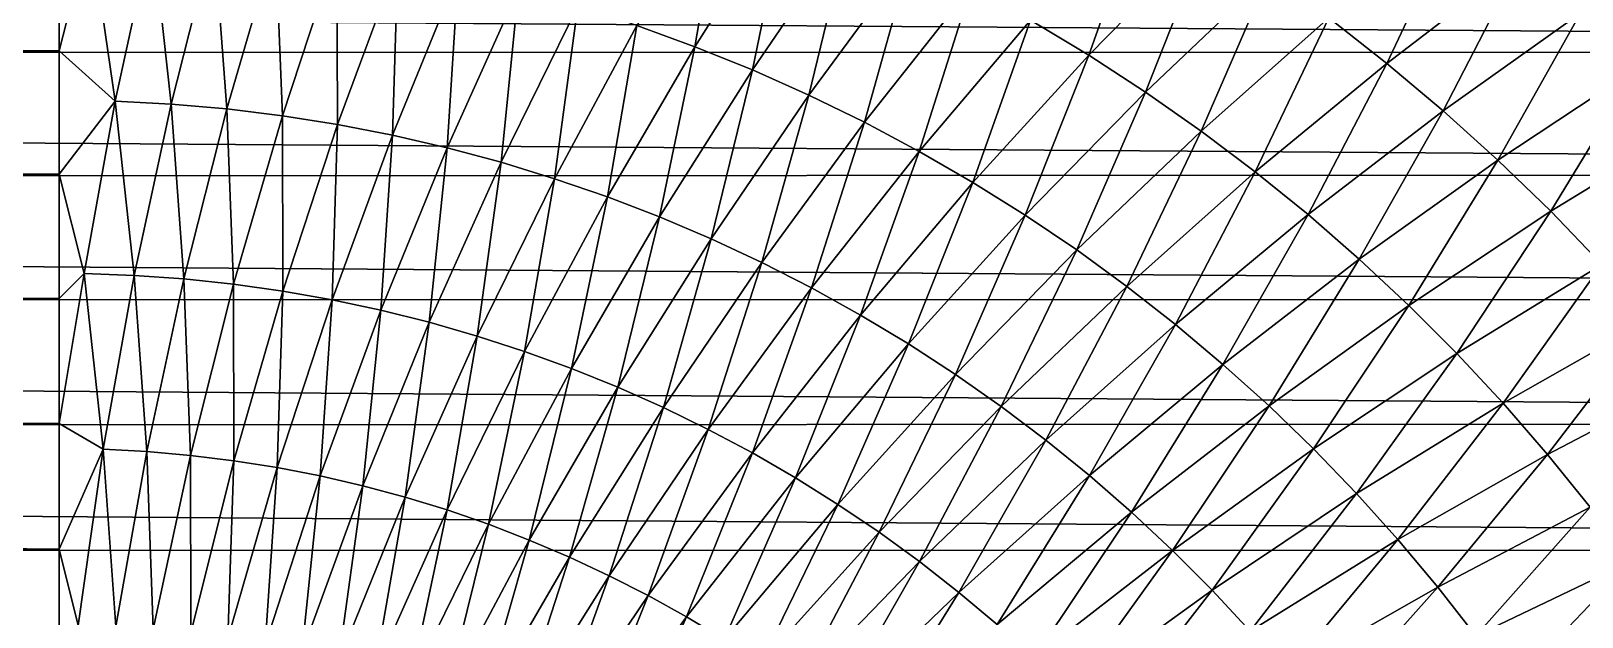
# Model space of a CAD drawing. Header units: millimetres. Extents: x -3250 to 5350, y -3250 to 3250.
# Drawn here: x 4545.6 to 4784.9, y 167.6 to 257.8 of the extents above; entities that cross this region are included whole.
import ezdxf

# ---------------------------------------------------------------- set-up
doc = ezdxf.new("R2010")
doc.units = ezdxf.units.MM
doc.header["$MEASUREMENT"] = 0
doc.layers.add('MESH_3D', color=2, linetype='CONTINUOUS')

msp = doc.modelspace()

# ---------------------------------------------------------------- linework, layer by layer
at = {"layer": 'MESH_3D'}
for points in [[(4639.08, 258.71, 26251.75), (4648.06, 255.44, 26251.75), (4652.5, 281.61, 26241.75)], [(4648.06, 255.44, 26251.75), (4662.26, 277.86, 26241.75), (4652.5, 281.61, 26241.75)], [(4648.06, 255.44, 26251.75), (4656.91, 251.86, 26251.75), (4662.26, 277.86, 26241.75)], [(4656.91, 251.86, 26251.75), (4671.89, 273.78, 26241.75), (4662.26, 277.86, 26241.75)], [(4699.84, 259.54, 26241.75), (4708.81, 254.15, 26241.75), (4717.59, 278.91, 26230.84)], [(4708.81, 254.15, 26241.75), (4727.22, 272.89, 26230.84), (4717.59, 278.91, 26230.84)], [(4745.82, 259.87, 26230.84), (4754.77, 252.87, 26230.84), (4765.91, 276.35, 26219.04)], [(4754.77, 252.87, 26230.84), (4775.42, 268.65, 26219.04), (4765.91, 276.35, 26219.04)], [(2664.23, 272.54, 847.13), (5213.89, 273.62, 5647.31), (5219.7, 254.79, 5644.22)], [(3239.75, 257.98, 26257.26), (4550, 254.79, 26258.34), (4550, 273.62, 26251.75)], [(4554.78, 273.57, 26251.75), (4550, 273.62, 26251.75), (4550, 254.79, 26258.34)], [(4558.63, 247.06, 26260.85), (4554.78, 273.57, 26251.75), (4550, 254.79, 26258.34)], [(4558.63, 247.06, 26260.85), (4564.32, 273.24, 26251.75), (4554.78, 273.57, 26251.75)], [(4558.63, 247.06, 26260.85), (4567.24, 246.61, 26260.85), (4564.32, 273.24, 26251.75)], [(4567.24, 246.61, 26260.85), (4573.85, 272.57, 26251.75), (4564.32, 273.24, 26251.75)], [(4656.91, 251.86, 26251.75), (4665.64, 247.98, 26251.75), (4671.89, 273.78, 26241.75)], [(4665.64, 247.98, 26251.75), (4681.37, 269.36, 26241.75), (4671.89, 273.78, 26241.75)], [(4708.81, 254.15, 26241.75), (4717.58, 248.45, 26241.75), (4727.22, 272.89, 26230.84)], [(4717.58, 248.45, 26241.75), (4736.64, 266.54, 26230.84), (4727.22, 272.89, 26230.84)], [(4784.66, 260.62, 26219.04), (4793.61, 252.27, 26219.04), (4806.14, 274.68, 26206.36)], [(2670, 253.78, 844.06), (2664.23, 272.54, 847.13), (5219.7, 254.79, 5644.22)], [(4567.24, 246.61, 26260.85), (4575.84, 245.86, 26260.85), (4573.85, 272.57, 26251.75)], [(4575.84, 245.86, 26260.85), (4583.35, 271.58, 26251.75), (4573.85, 272.57, 26251.75)], [(4575.84, 245.86, 26260.85), (4584.41, 244.81, 26260.85), (4583.35, 271.58, 26251.75)], [(4584.41, 244.81, 26260.85), (4592.8, 270.25, 26251.75), (4583.35, 271.58, 26251.75)], [(4584.41, 244.81, 26260.85), (4592.93, 243.46, 26260.85), (4592.8, 270.25, 26251.75)], [(4592.93, 243.46, 26260.85), (4602.21, 268.59, 26251.75), (4592.8, 270.25, 26251.75)], [(4592.93, 243.46, 26260.85), (4601.4, 241.81, 26260.85), (4602.21, 268.59, 26251.75)], [(4601.4, 241.81, 26260.85), (4611.55, 266.6, 26251.75), (4602.21, 268.59, 26251.75)], [(4665.64, 247.98, 26251.75), (4674.22, 243.79, 26251.75), (4681.37, 269.36, 26241.75)], [(4674.22, 243.79, 26251.75), (4690.69, 264.61, 26241.75), (4681.37, 269.36, 26241.75)], [(4754.77, 252.87, 26230.84), (4763.47, 245.57, 26230.84), (4775.42, 268.65, 26219.04)], [(4763.47, 245.57, 26230.84), (4784.66, 260.62, 26219.04), (4775.42, 268.65, 26219.04)], [(4601.4, 241.81, 26260.85), (4609.81, 239.87, 26260.85), (4611.55, 266.6, 26251.75)], [(4609.81, 239.87, 26260.85), (4620.82, 264.29, 26251.75), (4611.55, 266.6, 26251.75)], [(4717.58, 248.45, 26241.75), (4726.15, 242.45, 26241.75), (4736.64, 266.54, 26230.84)], [(4726.15, 242.45, 26241.75), (4745.82, 259.87, 26230.84), (4736.64, 266.54, 26230.84)], [(4609.81, 239.87, 26260.85), (4618.14, 237.64, 26260.85), (4620.82, 264.29, 26251.75)], [(4618.14, 237.64, 26260.85), (4630, 261.66, 26251.75), (4620.82, 264.29, 26251.75)], [(4674.22, 243.79, 26251.75), (4682.65, 239.31, 26251.75), (4690.69, 264.61, 26241.75)], [(4682.65, 239.31, 26251.75), (4699.84, 259.54, 26241.75), (4690.69, 264.61, 26241.75)], [(4618.14, 237.64, 26260.85), (4626.39, 235.11, 26260.85), (4630, 261.66, 26251.75)], [(4626.39, 235.11, 26260.85), (4639.08, 258.71, 26251.75), (4630, 261.66, 26251.75)], [(4626.39, 235.11, 26260.85), (4634.55, 232.3, 26260.85), (4639.08, 258.71, 26251.75)], [(4634.55, 232.3, 26260.85), (4648.06, 255.44, 26251.75), (4639.08, 258.71, 26251.75)], [(4682.65, 239.31, 26251.75), (4690.92, 234.53, 26251.75), (4699.84, 259.54, 26241.75)], [(4690.92, 234.53, 26251.75), (4708.81, 254.15, 26241.75), (4699.84, 259.54, 26241.75)], [(4726.15, 242.45, 26241.75), (4734.5, 236.16, 26241.75), (4745.82, 259.87, 26230.84)], [(4734.5, 236.16, 26241.75), (4754.77, 252.87, 26230.84), (4745.82, 259.87, 26230.84)], [(4763.47, 245.57, 26230.84), (4771.91, 237.97, 26230.84), (4784.66, 260.62, 26219.04)], [(4771.91, 237.97, 26230.84), (4793.61, 252.27, 26219.04), (4784.66, 260.62, 26219.04)], [(3239.75, 257.98, 26257.26), (3241.01, 241.57, 26262.65), (4550, 254.79, 26258.34)], [(2670, 253.78, 844.06), (5219.7, 254.79, 5644.22), (5225.11, 235.8, 5641.35)], [(2675.36, 234.87, 841.22), (2670, 253.78, 844.06), (5225.11, 235.8, 5641.35)], [(3241.01, 241.57, 26262.65), (4550, 235.8, 26264.46), (4550, 254.79, 26258.34)], [(4558.63, 247.06, 26260.85), (4550, 254.79, 26258.34), (4550, 235.8, 26264.46)], [(4634.55, 232.3, 26260.85), (4642.61, 229.21, 26260.85), (4648.06, 255.44, 26251.75)], [(4642.61, 229.21, 26260.85), (4656.91, 251.86, 26251.75), (4648.06, 255.44, 26251.75)], [(4690.92, 234.53, 26251.75), (4699.02, 229.47, 26251.75), (4708.81, 254.15, 26241.75)], [(4699.02, 229.47, 26251.75), (4717.58, 248.45, 26241.75), (4708.81, 254.15, 26241.75)], [(4642.61, 229.21, 26260.85), (4650.55, 225.84, 26260.85), (4656.91, 251.86, 26251.75)], [(4650.55, 225.84, 26260.85), (4665.64, 247.98, 26251.75), (4656.91, 251.86, 26251.75)], [(4734.5, 236.16, 26241.75), (4742.63, 229.57, 26241.75), (4754.77, 252.87, 26230.84)], [(4742.63, 229.57, 26241.75), (4763.47, 245.57, 26230.84), (4754.77, 252.87, 26230.84)], [(4771.91, 237.97, 26230.84), (4780.08, 230.08, 26230.84), (4793.61, 252.27, 26219.04)], [(4780.08, 230.08, 26230.84), (4802.27, 243.61, 26219.04), (4793.61, 252.27, 26219.04)], [(4553.85, 220.48, 26269.01), (4558.63, 247.06, 26260.85), (4550, 235.8, 26264.46)], [(4553.85, 220.48, 26269.01), (4561.54, 220.21, 26269.01), (4558.63, 247.06, 26260.85)], [(4561.54, 220.21, 26269.01), (4567.24, 246.61, 26260.85), (4558.63, 247.06, 26260.85)], [(4561.54, 220.21, 26269.01), (4569.22, 219.67, 26269.01), (4567.24, 246.61, 26260.85)], [(4569.22, 219.67, 26269.01), (4575.84, 245.86, 26260.85), (4567.24, 246.61, 26260.85)], [(4650.55, 225.84, 26260.85), (4658.37, 222.19, 26260.85), (4665.64, 247.98, 26251.75)], [(4658.37, 222.19, 26260.85), (4674.22, 243.79, 26251.75), (4665.64, 247.98, 26251.75)], [(4699.02, 229.47, 26251.75), (4706.94, 224.13, 26251.75), (4717.58, 248.45, 26241.75)], [(4706.94, 224.13, 26251.75), (4726.15, 242.45, 26241.75), (4717.58, 248.45, 26241.75)], [(4569.22, 219.67, 26269.01), (4576.87, 218.87, 26269.01), (4575.84, 245.86, 26260.85)], [(4576.87, 218.87, 26269.01), (4584.41, 244.81, 26260.85), (4575.84, 245.86, 26260.85)], [(4576.87, 218.87, 26269.01), (4584.5, 217.8, 26269.01), (4584.41, 244.81, 26260.85)], [(4584.5, 217.8, 26269.01), (4592.93, 243.46, 26260.85), (4584.41, 244.81, 26260.85)], [(4742.63, 229.57, 26241.75), (4750.53, 222.71, 26241.75), (4763.47, 245.57, 26230.84)], [(4750.53, 222.71, 26241.75), (4771.91, 237.97, 26230.84), (4763.47, 245.57, 26230.84)], [(4584.5, 217.8, 26269.01), (4592.08, 216.46, 26269.01), (4592.93, 243.46, 26260.85)], [(4592.08, 216.46, 26269.01), (4601.4, 241.81, 26260.85), (4592.93, 243.46, 26260.85)], [(4592.08, 216.46, 26269.01), (4599.6, 214.86, 26269.01), (4601.4, 241.81, 26260.85)], [(4599.6, 214.86, 26269.01), (4609.81, 239.87, 26260.85), (4601.4, 241.81, 26260.85)], [(4658.37, 222.19, 26260.85), (4666.06, 218.28, 26260.85), (4674.22, 243.79, 26251.75)], [(4666.06, 218.28, 26260.85), (4682.65, 239.31, 26251.75), (4674.22, 243.79, 26251.75)], [(4706.94, 224.13, 26251.75), (4714.67, 218.52, 26251.75), (4726.15, 242.45, 26241.75)], [(4714.67, 218.52, 26251.75), (4734.5, 236.16, 26241.75), (4726.15, 242.45, 26241.75)], [(4780.08, 230.08, 26230.84), (4787.97, 221.91, 26230.84), (4802.27, 243.61, 26219.04)], [(3241.01, 241.57, 26262.65), (3242.2, 225.02, 26267.7), (4550, 235.8, 26264.46)], [(4599.6, 214.86, 26269.01), (4607.07, 213, 26269.01), (4609.81, 239.87, 26260.85)], [(4607.07, 213, 26269.01), (4618.14, 237.64, 26260.85), (4609.81, 239.87, 26260.85)], [(4666.06, 218.28, 26260.85), (4673.61, 214.09, 26260.85), (4682.65, 239.31, 26251.75)], [(4673.61, 214.09, 26260.85), (4690.92, 234.53, 26251.75), (4682.65, 239.31, 26251.75)], [(4607.07, 213, 26269.01), (4614.47, 210.87, 26269.01), (4618.14, 237.64, 26260.85)], [(4614.47, 210.87, 26269.01), (4626.39, 235.11, 26260.85), (4618.14, 237.64, 26260.85)], [(4750.53, 222.71, 26241.75), (4758.18, 215.58, 26241.75), (4771.91, 237.97, 26230.84)], [(4758.18, 215.58, 26241.75), (4780.08, 230.08, 26230.84), (4771.91, 237.97, 26230.84)], [(2675.36, 234.87, 841.22), (5225.11, 235.8, 5641.35), (5230.09, 216.67, 5638.7)], [(2680.3, 215.81, 838.59), (2675.36, 234.87, 841.22), (5230.09, 216.67, 5638.7)], [(3242.2, 225.02, 26267.7), (4550, 216.67, 26270.1), (4550, 235.8, 26264.46)], [(4553.85, 220.48, 26269.01), (4550, 235.8, 26264.46), (4550, 216.67, 26270.1)], [(4614.47, 210.87, 26269.01), (4621.79, 208.5, 26269.01), (4626.39, 235.11, 26260.85)], [(4621.79, 208.5, 26269.01), (4634.55, 232.3, 26260.85), (4626.39, 235.11, 26260.85)], [(4673.61, 214.09, 26260.85), (4681, 209.65, 26260.85), (4690.92, 234.53, 26251.75)], [(4681, 209.65, 26260.85), (4699.02, 229.47, 26251.75), (4690.92, 234.53, 26251.75)], [(4714.67, 218.52, 26251.75), (4722.19, 212.64, 26251.75), (4734.5, 236.16, 26241.75)], [(4722.19, 212.64, 26251.75), (4742.63, 229.57, 26241.75), (4734.5, 236.16, 26241.75)], [(4621.79, 208.5, 26269.01), (4629.02, 205.86, 26269.01), (4634.55, 232.3, 26260.85)], [(4629.02, 205.86, 26269.01), (4642.61, 229.21, 26260.85), (4634.55, 232.3, 26260.85)], [(4758.18, 215.58, 26241.75), (4765.58, 208.18, 26241.75), (4780.08, 230.08, 26230.84)], [(4765.58, 208.18, 26241.75), (4787.97, 221.91, 26230.84), (4780.08, 230.08, 26230.84)], [(4629.02, 205.86, 26269.01), (4636.16, 202.98, 26269.01), (4642.61, 229.21, 26260.85)], [(4636.16, 202.98, 26269.01), (4650.55, 225.84, 26260.85), (4642.61, 229.21, 26260.85)], [(4681, 209.65, 26260.85), (4688.24, 204.95, 26260.85), (4699.02, 229.47, 26251.75)], [(4688.24, 204.95, 26260.85), (4706.94, 224.13, 26251.75), (4699.02, 229.47, 26251.75)], [(4722.19, 212.64, 26251.75), (4729.51, 206.5, 26251.75), (4742.63, 229.57, 26241.75)], [(4729.51, 206.5, 26251.75), (4750.53, 222.71, 26241.75), (4742.63, 229.57, 26241.75)], [(3242.2, 225.02, 26267.7), (3243.32, 208.33, 26272.4), (4550, 216.67, 26270.1)], [(4636.16, 202.98, 26269.01), (4643.19, 199.85, 26269.01), (4650.55, 225.84, 26260.85)], [(4643.19, 199.85, 26269.01), (4658.37, 222.19, 26260.85), (4650.55, 225.84, 26260.85)], [(4688.24, 204.95, 26260.85), (4695.31, 200, 26260.85), (4706.94, 224.13, 26251.75)], [(4695.31, 200, 26260.85), (4714.67, 218.52, 26251.75), (4706.94, 224.13, 26251.75)], [(4729.51, 206.5, 26251.75), (4736.61, 200.11, 26251.75), (4750.53, 222.71, 26241.75)], [(4736.61, 200.11, 26251.75), (4758.18, 215.58, 26241.75), (4750.53, 222.71, 26241.75)], [(4553.85, 220.48, 26269.01), (4550, 216.67, 26270.1), (4550, 197.41, 26275.26)], [(4556.75, 193.42, 26276.24), (4553.85, 220.48, 26269.01), (4550, 197.41, 26275.26)], [(4556.75, 193.42, 26276.24), (4561.54, 220.21, 26269.01), (4553.85, 220.48, 26269.01)], [(4556.75, 193.42, 26276.24), (4563.5, 193.07, 26276.24), (4561.54, 220.21, 26269.01)], [(4563.5, 193.07, 26276.24), (4569.22, 219.67, 26269.01), (4561.54, 220.21, 26269.01)], [(4643.19, 199.85, 26269.01), (4650.11, 196.48, 26269.01), (4658.37, 222.19, 26260.85)], [(4650.11, 196.48, 26269.01), (4666.06, 218.28, 26260.85), (4658.37, 222.19, 26260.85)], [(4765.58, 208.18, 26241.75), (4772.71, 200.53, 26241.75), (4787.97, 221.91, 26230.84)], [(4772.71, 200.53, 26241.75), (4795.57, 213.47, 26230.84), (4787.97, 221.91, 26230.84)], [(4563.5, 193.07, 26276.24), (4570.23, 192.48, 26276.24), (4569.22, 219.67, 26269.01)], [(4570.23, 192.48, 26276.24), (4576.87, 218.87, 26269.01), (4569.22, 219.67, 26269.01)], [(4570.23, 192.48, 26276.24), (4576.94, 191.65, 26276.24), (4576.87, 218.87, 26269.01)], [(4576.94, 191.65, 26276.24), (4584.5, 217.8, 26269.01), (4576.87, 218.87, 26269.01)], [(4576.94, 191.65, 26276.24), (4583.61, 190.6, 26276.24), (4584.5, 217.8, 26269.01)], [(4583.61, 190.6, 26276.24), (4592.08, 216.46, 26269.01), (4584.5, 217.8, 26269.01)], [(4650.11, 196.48, 26269.01), (4656.91, 192.86, 26269.01), (4666.06, 218.28, 26260.85)], [(4656.91, 192.86, 26269.01), (4673.61, 214.09, 26260.85), (4666.06, 218.28, 26260.85)], [(4695.31, 200, 26260.85), (4702.2, 194.81, 26260.85), (4714.67, 218.52, 26251.75)], [(4702.2, 194.81, 26260.85), (4722.19, 212.64, 26251.75), (4714.67, 218.52, 26251.75)], [(2680.3, 215.81, 838.59), (5230.09, 216.67, 5638.7), (5234.65, 197.41, 5636.28)], [(2684.82, 196.62, 836.19), (2680.3, 215.81, 838.59), (5234.65, 197.41, 5636.28)], [(3243.32, 208.33, 26272.4), (4550, 197.41, 26275.26), (4550, 216.67, 26270.1)], [(4583.61, 190.6, 26276.24), (4590.24, 189.31, 26276.24), (4592.08, 216.46, 26269.01)], [(4590.24, 189.31, 26276.24), (4599.6, 214.86, 26269.01), (4592.08, 216.46, 26269.01)], [(4736.61, 200.11, 26251.75), (4743.48, 193.48, 26251.75), (4758.18, 215.58, 26241.75)], [(4743.48, 193.48, 26251.75), (4765.58, 208.18, 26241.75), (4758.18, 215.58, 26241.75)], [(4590.24, 189.31, 26276.24), (4596.82, 187.79, 26276.24), (4599.6, 214.86, 26269.01)], [(4596.82, 187.79, 26276.24), (4607.07, 213, 26269.01), (4599.6, 214.86, 26269.01)], [(4596.82, 187.79, 26276.24), (4603.35, 186.04, 26276.24), (4607.07, 213, 26269.01)], [(4603.35, 186.04, 26276.24), (4614.47, 210.87, 26269.01), (4607.07, 213, 26269.01)], [(4656.91, 192.86, 26269.01), (4663.57, 189.01, 26269.01), (4673.61, 214.09, 26260.85)], [(4663.57, 189.01, 26269.01), (4681, 209.65, 26260.85), (4673.61, 214.09, 26260.85)], [(4772.71, 200.53, 26241.75), (4779.57, 192.63, 26241.75), (4795.57, 213.47, 26230.84)], [(4779.57, 192.63, 26241.75), (4802.87, 204.77, 26230.84), (4795.57, 213.47, 26230.84)], [(4603.35, 186.04, 26276.24), (4609.81, 184.07, 26276.24), (4614.47, 210.87, 26269.01)], [(4609.81, 184.07, 26276.24), (4621.79, 208.5, 26269.01), (4614.47, 210.87, 26269.01)], [(4702.2, 194.81, 26260.85), (4708.91, 189.38, 26260.85), (4722.19, 212.64, 26251.75)], [(4708.91, 189.38, 26260.85), (4729.51, 206.5, 26251.75), (4722.19, 212.64, 26251.75)], [(3243.32, 208.33, 26272.4), (3244.35, 191.51, 26276.74), (4550, 197.41, 26275.26)], [(4609.81, 184.07, 26276.24), (4616.19, 181.87, 26276.24), (4621.79, 208.5, 26269.01)], [(4616.19, 181.87, 26276.24), (4629.02, 205.86, 26269.01), (4621.79, 208.5, 26269.01)], [(4663.57, 189.01, 26269.01), (4670.1, 184.94, 26269.01), (4681, 209.65, 26260.85)], [(4670.1, 184.94, 26269.01), (4688.24, 204.95, 26260.85), (4681, 209.65, 26260.85)], [(4743.48, 193.48, 26251.75), (4750.11, 186.61, 26251.75), (4765.58, 208.18, 26241.75)], [(4750.11, 186.61, 26251.75), (4772.71, 200.53, 26241.75), (4765.58, 208.18, 26241.75)], [(4616.19, 181.87, 26276.24), (4622.5, 179.44, 26276.24), (4629.02, 205.86, 26269.01)], [(4622.5, 179.44, 26276.24), (4636.16, 202.98, 26269.01), (4629.02, 205.86, 26269.01)], [(4708.91, 189.38, 26260.85), (4715.42, 183.72, 26260.85), (4729.51, 206.5, 26251.75)], [(4715.42, 183.72, 26260.85), (4736.61, 200.11, 26251.75), (4729.51, 206.5, 26251.75)], [(4670.1, 184.94, 26269.01), (4676.48, 180.63, 26269.01), (4688.24, 204.95, 26260.85)], [(4676.48, 180.63, 26269.01), (4695.31, 200, 26260.85), (4688.24, 204.95, 26260.85)], [(4779.57, 192.63, 26241.75), (4786.16, 184.5, 26241.75), (4802.87, 204.77, 26230.84)], [(4622.5, 179.44, 26276.24), (4628.72, 176.81, 26276.24), (4636.16, 202.98, 26269.01)], [(4628.72, 176.81, 26276.24), (4643.19, 199.85, 26269.01), (4636.16, 202.98, 26269.01)], [(4628.72, 176.81, 26276.24), (4634.84, 173.95, 26276.24), (4643.19, 199.85, 26269.01)], [(4634.84, 173.95, 26276.24), (4650.11, 196.48, 26269.01), (4643.19, 199.85, 26269.01)], [(4676.48, 180.63, 26269.01), (4682.71, 176.11, 26269.01), (4695.31, 200, 26260.85)], [(4682.71, 176.11, 26269.01), (4702.2, 194.81, 26260.85), (4695.31, 200, 26260.85)], [(4715.42, 183.72, 26260.85), (4721.73, 177.83, 26260.85), (4736.61, 200.11, 26251.75)], [(4721.73, 177.83, 26260.85), (4743.48, 193.48, 26251.75), (4736.61, 200.11, 26251.75)], [(4750.11, 186.61, 26251.75), (4756.5, 179.51, 26251.75), (4772.71, 200.53, 26241.75)], [(4756.5, 179.51, 26251.75), (4779.57, 192.63, 26241.75), (4772.71, 200.53, 26241.75)], [(2684.82, 196.62, 836.19), (5234.65, 197.41, 5636.28), (5238.78, 178.02, 5634.09)], [(2688.92, 177.3, 834.01), (2684.82, 196.62, 836.19), (5238.78, 178.02, 5634.09)], [(3244.35, 191.51, 26276.74), (4550, 178.02, 26279.94), (4550, 197.41, 26275.26)], [(4556.75, 193.42, 26276.24), (4550, 197.41, 26275.26), (4550, 178.02, 26279.94)], [(4634.84, 173.95, 26276.24), (4640.86, 170.88, 26276.24), (4650.11, 196.48, 26269.01)], [(4640.86, 170.88, 26276.24), (4656.91, 192.86, 26269.01), (4650.11, 196.48, 26269.01)], [(4682.71, 176.11, 26269.01), (4688.77, 171.37, 26269.01), (4702.2, 194.81, 26260.85)], [(4688.77, 171.37, 26269.01), (4708.91, 189.38, 26260.85), (4702.2, 194.81, 26260.85)], [(3244.35, 191.51, 26276.74), (3245.31, 174.56, 26280.72), (4550, 178.02, 26279.94)], [(4552.9, 166.3, 26282.52), (4556.75, 193.42, 26276.24), (4550, 178.02, 26279.94)], [(4552.9, 166.3, 26282.52), (4558.71, 166.1, 26282.52), (4556.75, 193.42, 26276.24)], [(4558.71, 166.1, 26282.52), (4563.5, 193.07, 26276.24), (4556.75, 193.42, 26276.24)], [(4558.71, 166.1, 26282.52), (4564.5, 165.7, 26282.52), (4563.5, 193.07, 26276.24)], [(4564.5, 165.7, 26282.52), (4570.23, 192.48, 26276.24), (4563.5, 193.07, 26276.24)], [(4564.5, 165.7, 26282.52), (4570.27, 165.09, 26282.52), (4570.23, 192.48, 26276.24)], [(4570.27, 165.09, 26282.52), (4576.94, 191.65, 26276.24), (4570.23, 192.48, 26276.24)], [(4570.27, 165.09, 26282.52), (4576.02, 164.28, 26282.52), (4576.94, 191.65, 26276.24)], [(4576.02, 164.28, 26282.52), (4583.61, 190.6, 26276.24), (4576.94, 191.65, 26276.24)], [(4640.86, 170.88, 26276.24), (4646.77, 167.61, 26276.24), (4656.91, 192.86, 26269.01)], [(4646.77, 167.61, 26276.24), (4663.57, 189.01, 26269.01), (4656.91, 192.86, 26269.01)], [(4721.73, 177.83, 26260.85), (4727.83, 171.73, 26260.85), (4743.48, 193.48, 26251.75)], [(4727.83, 171.73, 26260.85), (4750.11, 186.61, 26251.75), (4743.48, 193.48, 26251.75)], [(4756.5, 179.51, 26251.75), (4762.64, 172.19, 26251.75), (4779.57, 192.63, 26241.75)], [(4762.64, 172.19, 26251.75), (4786.16, 184.5, 26241.75), (4779.57, 192.63, 26241.75)], [(4576.02, 164.28, 26282.52), (4581.74, 163.27, 26282.52), (4583.61, 190.6, 26276.24)], [(4581.74, 163.27, 26282.52), (4590.24, 189.31, 26276.24), (4583.61, 190.6, 26276.24)], [(4581.74, 163.27, 26282.52), (4587.42, 162.07, 26282.52), (4590.24, 189.31, 26276.24)], [(4587.42, 162.07, 26282.52), (4596.82, 187.79, 26276.24), (4590.24, 189.31, 26276.24)], [(4646.77, 167.61, 26276.24), (4652.56, 164.13, 26276.24), (4663.57, 189.01, 26269.01)], [(4652.56, 164.13, 26276.24), (4670.1, 184.94, 26269.01), (4663.57, 189.01, 26269.01)], [(4688.77, 171.37, 26269.01), (4694.67, 166.42, 26269.01), (4708.91, 189.38, 26260.85)], [(4694.67, 166.42, 26269.01), (4715.42, 183.72, 26260.85), (4708.91, 189.38, 26260.85)], [(4587.42, 162.07, 26282.52), (4593.05, 160.66, 26282.52), (4596.82, 187.79, 26276.24)], [(4593.05, 160.66, 26282.52), (4603.35, 186.04, 26276.24), (4596.82, 187.79, 26276.24)], [(4593.05, 160.66, 26282.52), (4598.63, 159.06, 26282.52), (4603.35, 186.04, 26276.24)], [(4598.63, 159.06, 26282.52), (4609.81, 184.07, 26276.24), (4603.35, 186.04, 26276.24)], [(4652.56, 164.13, 26276.24), (4658.22, 160.45, 26276.24), (4670.1, 184.94, 26269.01)], [(4658.22, 160.45, 26276.24), (4676.48, 180.63, 26269.01), (4670.1, 184.94, 26269.01)], [(4727.83, 171.73, 26260.85), (4733.72, 165.42, 26260.85), (4750.11, 186.61, 26251.75)], [(4733.72, 165.42, 26260.85), (4756.5, 179.51, 26251.75), (4750.11, 186.61, 26251.75)], [(4762.64, 172.19, 26251.75), (4768.52, 164.67, 26251.75), (4786.16, 184.5, 26241.75)], [(4768.52, 164.67, 26251.75), (4792.45, 176.15, 26241.75), (4786.16, 184.5, 26241.75)], [(4598.63, 159.06, 26282.52), (4604.15, 157.27, 26282.52), (4609.81, 184.07, 26276.24)], [(4604.15, 157.27, 26282.52), (4616.19, 181.87, 26276.24), (4609.81, 184.07, 26276.24)], [(4604.15, 157.27, 26282.52), (4609.61, 155.28, 26282.52), (4616.19, 181.87, 26276.24)], [(4609.61, 155.28, 26282.52), (4622.5, 179.44, 26276.24), (4616.19, 181.87, 26276.24)], [(4694.67, 166.42, 26269.01), (4700.39, 161.27, 26269.01), (4715.42, 183.72, 26260.85)], [(4700.39, 161.27, 26269.01), (4721.73, 177.83, 26260.85), (4715.42, 183.72, 26260.85)], [(4609.61, 155.28, 26282.52), (4614.99, 153.11, 26282.52), (4622.5, 179.44, 26276.24)], [(4614.99, 153.11, 26282.52), (4628.72, 176.81, 26276.24), (4622.5, 179.44, 26276.24)], [(4658.22, 160.45, 26276.24), (4663.76, 156.58, 26276.24), (4676.48, 180.63, 26269.01)], [(4663.76, 156.58, 26276.24), (4682.71, 176.11, 26269.01), (4676.48, 180.63, 26269.01)], [(4733.72, 165.42, 26260.85), (4739.38, 158.91, 26260.85), (4756.5, 179.51, 26251.75)], [(4739.38, 158.91, 26260.85), (4762.64, 172.19, 26251.75), (4756.5, 179.51, 26251.75)], [(2688.92, 177.3, 834.01), (5238.78, 178.02, 5634.09), (5242.48, 158.52, 5632.12)], [(2692.6, 157.88, 832.06), (2688.92, 177.3, 834.01), (5242.48, 158.52, 5632.12)], [(3245.31, 174.56, 26280.72), (4550, 158.52, 26284.14), (4550, 178.02, 26279.94)], [(4552.9, 166.3, 26282.52), (4550, 178.02, 26279.94), (4550, 158.52, 26284.14)], [(4700.39, 161.27, 26269.01), (4705.92, 155.92, 26269.01), (4721.73, 177.83, 26260.85)], [(4705.92, 155.92, 26269.01), (4727.83, 171.73, 26260.85), (4721.73, 177.83, 26260.85)], [(4614.99, 153.11, 26282.52), (4620.29, 150.75, 26282.52), (4628.72, 176.81, 26276.24)], [(4620.29, 150.75, 26282.52), (4634.84, 173.95, 26276.24), (4628.72, 176.81, 26276.24)], [(4663.76, 156.58, 26276.24), (4669.15, 152.51, 26276.24), (4682.71, 176.11, 26269.01)], [(4669.15, 152.51, 26276.24), (4688.77, 171.37, 26269.01), (4682.71, 176.11, 26269.01)], [(4768.52, 164.67, 26251.75), (4774.13, 156.94, 26251.75), (4792.45, 176.15, 26241.75)], [(4774.13, 156.94, 26251.75), (4798.45, 167.58, 26241.75), (4792.45, 176.15, 26241.75)], [(3245.31, 174.56, 26280.72), (3246.18, 157.49, 26284.34), (4550, 158.52, 26284.14)], [(4620.29, 150.75, 26282.52), (4625.51, 148.2, 26282.52), (4634.84, 173.95, 26276.24)], [(4625.51, 148.2, 26282.52), (4640.86, 170.88, 26276.24), (4634.84, 173.95, 26276.24)], [(4625.51, 148.2, 26282.52), (4630.64, 145.47, 26282.52), (4640.86, 170.88, 26276.24)], [(4630.64, 145.47, 26282.52), (4646.77, 167.61, 26276.24), (4640.86, 170.88, 26276.24)], [(4669.15, 152.51, 26276.24), (4674.4, 148.26, 26276.24), (4688.77, 171.37, 26269.01)], [(4674.4, 148.26, 26276.24), (4694.67, 166.42, 26269.01), (4688.77, 171.37, 26269.01)], [(4705.92, 155.92, 26269.01), (4711.27, 150.39, 26269.01), (4727.83, 171.73, 26260.85)], [(4711.27, 150.39, 26269.01), (4733.72, 165.42, 26260.85), (4727.83, 171.73, 26260.85)], [(4739.38, 158.91, 26260.85), (4744.81, 152.2, 26260.85), (4762.64, 172.19, 26251.75)], [(4744.81, 152.2, 26260.85), (4768.52, 164.67, 26251.75), (4762.64, 172.19, 26251.75)], [(4630.64, 145.47, 26282.52), (4635.67, 142.57, 26282.52), (4646.77, 167.61, 26276.24)], [(4635.67, 142.57, 26282.52), (4652.56, 164.13, 26276.24), (4646.77, 167.61, 26276.24)]]:
    msp.add_3dface(points, dxfattribs=at)

doc.saveas('drawing.dxf')
